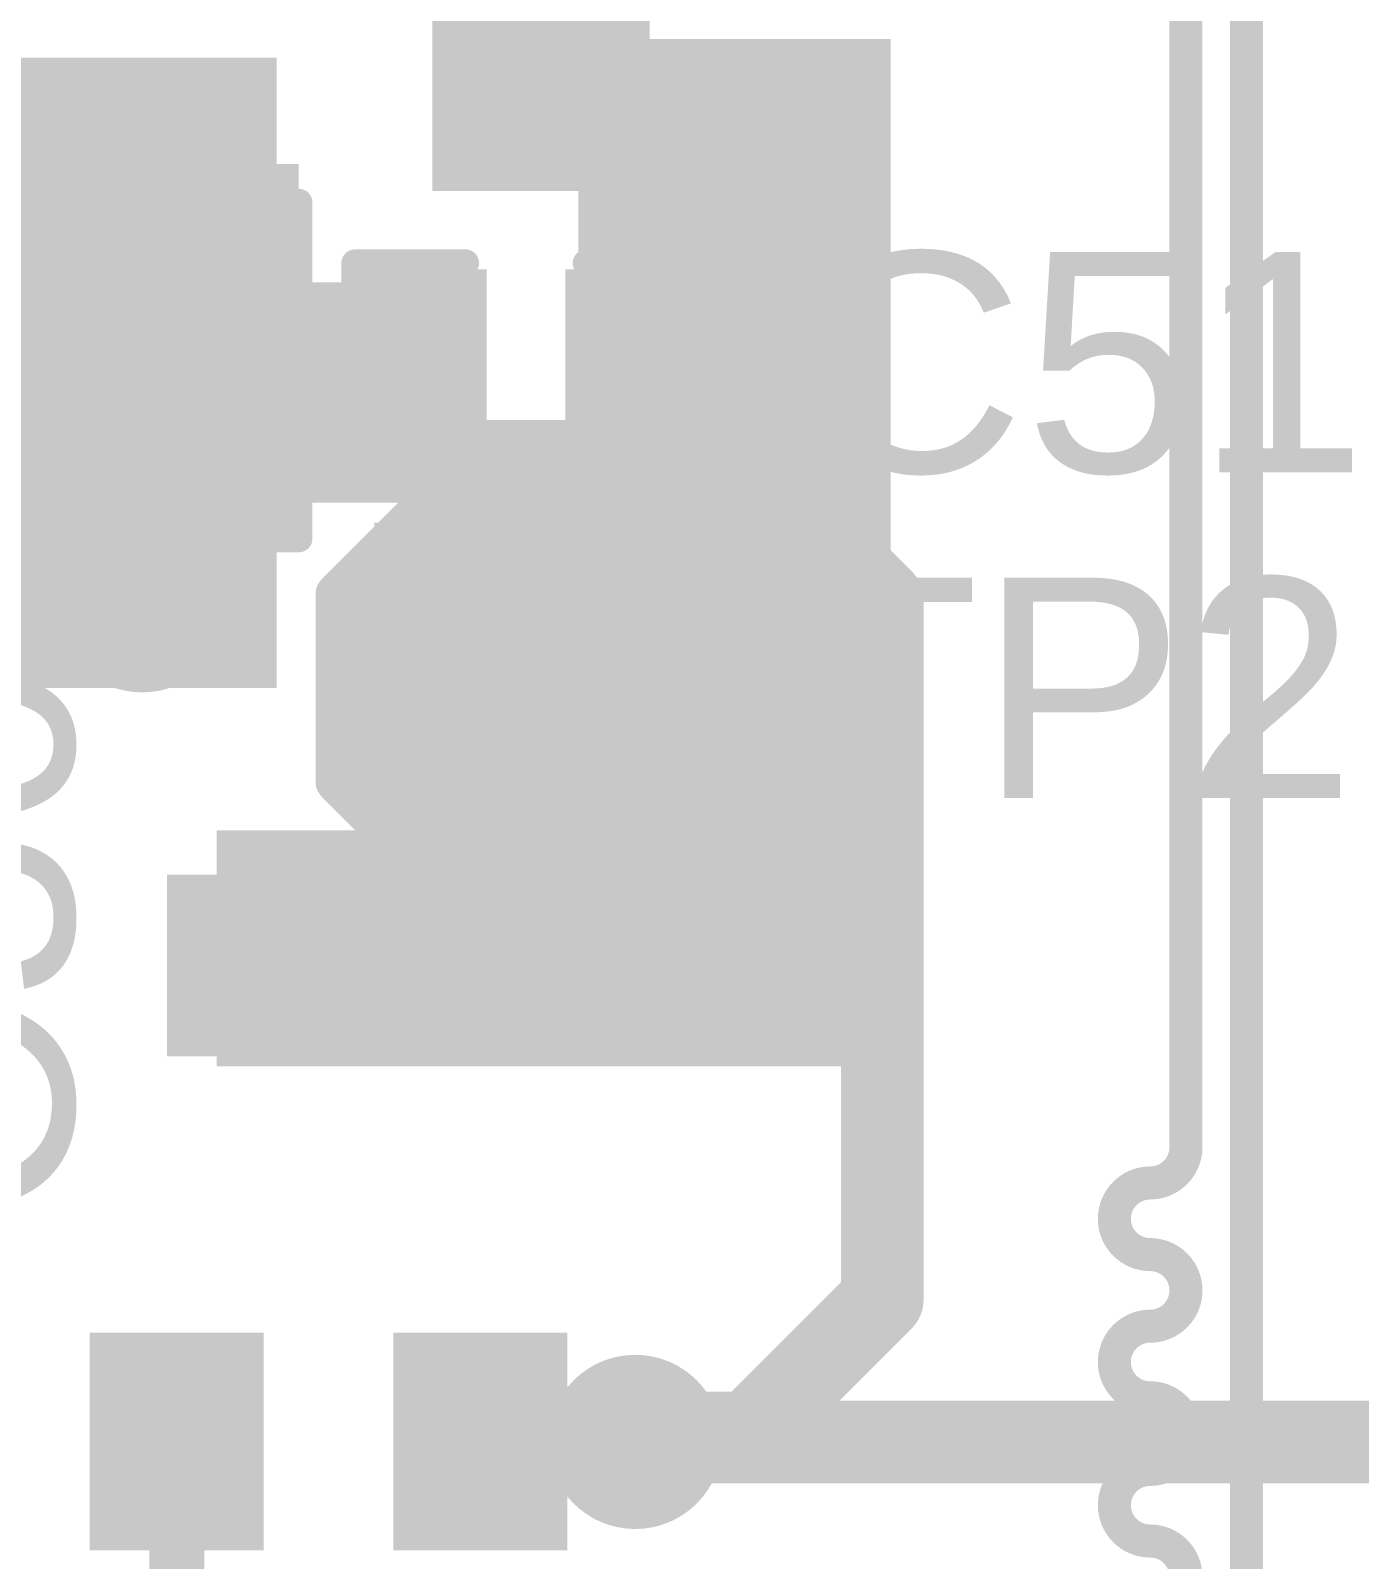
# Model space of a CAD drawing. Header units: millimetres. Extents: x 0 to 172, y 0 to 138.
# Drawn here: x 73.74 to 79.87, y 17.59 to 24.64 of the extents above; entities that cross this region are included whole.
import ezdxf

# ---------------------------------------------------------------- set-up
doc = ezdxf.new("R2010")
doc.units = ezdxf.units.MM
for name, color, linetype in [('BottomLayer', 5, 'Continuous'), ('BottomPaste', 16, 'Continuous'), ('BottomSolder', 6, 'Continuous'), ('TopLayer', 1, 'Continuous'), ('TopOverlay', 2, 'Continuous'), ('TopPaste', 8, 'Continuous'), ('TopSolder', 216, 'Continuous'), ('ViaHoleLayer', 16, 'Continuous')]:
    doc.layers.add(name, color=color, linetype=linetype)
doc.styles.add('Arial', font='', dxfattribs={"height": 0.2})
doc.styles.get('Arial').set_extended_font_data('Arial')

# ---------------------------------------------------------------- blocks, each defined once
blk = doc.blocks.new('T__________64')
at = {"layer": 'TopLayer'}
blk.add_hatch(color=1, dxfattribs=at).paths.add_polyline_path([(0.3809999999999999, 0.7619999999999999), (-0.3809999999999999, 0.7619999999999999), (-0.7619999999999999, 0.3809999999999999), (-0.7619999999999999, -0.3809999999999999), (-0.3809999999999999, -0.7619999999999999), (0.3809999999999999, -0.7619999999999999), (0.7619999999999999, -0.3809999999999999), (0.7619999999999999, 0.3809999999999999)])
at = {"layer": 'TopPaste'}
blk.add_hatch(color=8, dxfattribs=at).paths.add_polyline_path([(0.3809999999999999, 0.7619999999999999), (-0.3809999999999999, 0.7619999999999999), (-0.7619999999999999, 0.3809999999999999), (-0.7619999999999999, -0.3809999999999999), (-0.3809999999999999, -0.7619999999999999), (0.3809999999999999, -0.7619999999999999), (0.7619999999999999, -0.3809999999999999), (0.7619999999999999, 0.3809999999999999)])
at = {"layer": 'TopSolder'}
blk.add_hatch(color=216, dxfattribs=at).paths.add_polyline_path([(0.4318, 0.8636), (-0.4318, 0.8636), (-0.8636, 0.4318), (-0.8636, -0.4318), (-0.4318, -0.8636), (0.4318, -0.8636), (0.8636, -0.4318), (0.8636, 0.4318)])
at = {"layer": 'TopOverlay', "const_width": 0.1999996}
for points in [[(-0.4318, 0.9397999999999999), (-0.9397999999999999, 0.4318)], [(-0.4318, 0.9397999999999999), (0.4318, 0.9397999999999999)], [(0.4318, 0.9397999999999999), (0.9397999999999999, 0.4318)], [(-0.9397999999999999, 0.4318), (-0.9397999999999999, -0.4318)], [(0.9397999999999999, 0.4318), (0.9397999999999999, -0.4318)], [(-0.9397999999999999, -0.4318), (-0.4318, -0.9397999999999999)], [(0.9397999999999999, -0.4318), (0.4318, -0.9397999999999999)], [(-0.4318, -0.9397999999999999), (0.4318, -0.9397999999999999)]]:
    blk.add_lwpolyline(points, dxfattribs=at)
at = {"layer": 'TopOverlay', "const_width": 0.0999998}
for points in [[(-0.4817998999999999, 0.9397999999999999, 1), (-0.3818001, 0.9397999999999999, 1)], [(-0.4817998999999999, 0.9397999999999999, 1), (-0.3818001, 0.9397999999999999, 1)], [(0.3818001, 0.9397999999999999, 1), (0.4817998999999999, 0.9397999999999999, 1)], [(0.3818001, 0.9397999999999999, 1), (0.4817998999999999, 0.9397999999999999, 1)], [(-0.9897999000000001, 0.4318, 1), (-0.8898001, 0.4318, 1)], [(-0.9897999000000001, 0.4318, 1), (-0.8898001, 0.4318, 1)], [(0.8898001, 0.4318, 1), (0.9897999000000001, 0.4318, 1)], [(0.8898001, 0.4318, 1), (0.9897999000000001, 0.4318, 1)], [(-0.9897999000000001, -0.4318, 1), (-0.8898001, -0.4318, 1)], [(-0.9897999000000001, -0.4318, 1), (-0.8898001, -0.4318, 1)], [(0.8898001, -0.4318, 1), (0.9897999000000001, -0.4318, 1)], [(0.8898001, -0.4318, 1), (0.9897999000000001, -0.4318, 1)], [(-0.4817998999999999, -0.9397999999999999, 1), (-0.3818001, -0.9397999999999999, 1)], [(-0.4817998999999999, -0.9397999999999999, 1), (-0.3818001, -0.9397999999999999, 1)], [(0.3818001, -0.9397999999999999, 1), (0.4817998999999999, -0.9397999999999999, 1)], [(0.3818001, -0.9397999999999999, 1), (0.4817998999999999, -0.9397999999999999, 1)]]:
    blk.add_lwpolyline(points, format="xyb", close=True, dxfattribs=at)
blk = doc.blocks.new('IND_0603__1608_M_______242')
at = {"layer": 'TopLayer'}
for points in [[(-0.999998, 0.4000004699999999), (-0.3999992, 0.4000004699999999), (-0.3999992, -0.4000004699999999), (-0.999998, -0.4000004699999999)], [(0.40000174, 0.4000004699999999), (1.00000054, 0.4000004699999999), (1.00000054, -0.4000004699999999), (0.40000174, -0.4000004699999999)]]:
    blk.add_hatch(color=1, dxfattribs=at).paths.add_polyline_path(points)
at = {"layer": 'TopPaste'}
for points in [[(-0.999998, 0.4000004699999999), (-0.3999992, 0.4000004699999999), (-0.3999992, -0.4000004699999999), (-0.999998, -0.4000004699999999)], [(0.40000174, 0.4000004699999999), (1.00000054, 0.4000004699999999), (1.00000054, -0.4000004699999999), (0.40000174, -0.4000004699999999)]]:
    blk.add_hatch(color=8, dxfattribs=at).paths.add_polyline_path(points)
at = {"layer": 'TopSolder'}
for points in [[(-1.101598, 0.50160047), (-0.2983992, 0.50160047), (-0.2983992, -0.50160047), (-1.101598, -0.50160047)], [(0.29840174, 0.50160047), (1.10160054, 0.50160047), (1.10160054, -0.50160047), (0.29840174, -0.50160047)]]:
    blk.add_hatch(color=216, dxfattribs=at).paths.add_polyline_path(points)
at = {"layer": 'TopOverlay', "const_width": 0.127}
for points in [[(0.2286, 0.4571999999999999), (-0.2032, 0.4571999999999999)], [(0.2286, -0.4571999999999999), (-0.2032, -0.4571999999999999)]]:
    blk.add_lwpolyline(points, dxfattribs=at)
at = {"layer": 'TopOverlay', "const_width": 0.0635}
for points in [[(-0.23495, 0.4571999999999999, 1), (-0.17145, 0.4571999999999999, 1)], [(0.19685, 0.4571999999999999, 1), (0.26035, 0.4571999999999999, 1)], [(-0.23495, -0.4571999999999999, 1), (-0.17145, -0.4571999999999999, 1)], [(0.19685, -0.4571999999999999, 1), (0.26035, -0.4571999999999999, 1)]]:
    blk.add_lwpolyline(points, format="xyb", close=True, dxfattribs=at)
blk = doc.blocks.new('IND_0603__1608_M_______B_244')
at = {"layer": 'BottomLayer'}
for points in [[(-0.999998, 0.4000004699999999), (-0.3999992, 0.4000004699999999), (-0.3999992, -0.4000004699999999), (-0.999998, -0.4000004699999999)], [(0.40000174, 0.4000004699999999), (1.00000054, 0.4000004699999999), (1.00000054, -0.4000004699999999), (0.40000174, -0.4000004699999999)]]:
    blk.add_hatch(color=5, dxfattribs=at).paths.add_polyline_path(points)
at = {"layer": 'BottomPaste'}
for points in [[(-0.999998, 0.4000004699999999), (-0.3999992, 0.4000004699999999), (-0.3999992, -0.4000004699999999), (-0.999998, -0.4000004699999999)], [(0.40000174, 0.4000004699999999), (1.00000054, 0.4000004699999999), (1.00000054, -0.4000004699999999), (0.40000174, -0.4000004699999999)]]:
    blk.add_hatch(color=16, dxfattribs=at).paths.add_polyline_path(points)
at = {"layer": 'BottomSolder'}
for points in [[(-1.101598, 0.50160047), (-0.2983992, 0.50160047), (-0.2983992, -0.50160047), (-1.101598, -0.50160047)], [(0.29840174, 0.50160047), (1.10160054, 0.50160047), (1.10160054, -0.50160047), (0.29840174, -0.50160047)]]:
    blk.add_hatch(color=6, dxfattribs=at).paths.add_polyline_path(points)
blk = doc.blocks.new('C___0402_380')
at = {"layer": 'TopLayer'}
for points in [[(-0.6985, -0.3175), (-0.6985, 0.3175), (-0.2412999999999999, 0.3175), (-0.2413, -0.3175)], [(0.2412999999999999, -0.3175), (0.2413, 0.3175), (0.6985, 0.3175), (0.6985, -0.3175)]]:
    blk.add_hatch(color=1, dxfattribs=at).paths.add_polyline_path(points)
at = {"layer": 'TopPaste'}
for points in [[(-0.6985, -0.3175), (-0.6985, 0.3175), (-0.2412999999999999, 0.3175), (-0.2413, -0.3175)], [(0.2412999999999999, -0.3175), (0.2413, 0.3175), (0.6985, 0.3175), (0.6985, -0.3175)]]:
    blk.add_hatch(color=8, dxfattribs=at).paths.add_polyline_path(points)
at = {"layer": 'TopSolder'}
for points in [[(-0.7584998799999999, -0.37749988), (-0.7584998799999999, 0.37749988), (-0.18130012, 0.37749988), (-0.18130012, -0.37749988)], [(0.18130012, -0.37749988), (0.18130012, 0.37749988), (0.7584998799999999, 0.37749988), (0.7584998799999999, -0.37749988)]]:
    blk.add_hatch(color=216, dxfattribs=at).paths.add_polyline_path(points)
at = {"layer": 'TopOverlay', "const_width": 0.127}
for points in [[(-0.7874, 0.4064), (-0.2794, 0.4064)], [(-0.7874, -0.4064), (-0.7874, 0.4064)], [(0.2794, 0.4064), (0.7874, 0.4064)], [(0.7874, -0.4064), (0.7874, 0.4064)], [(-0.7874, -0.4064), (-0.2794, -0.4064)], [(0.2794, -0.4064), (0.7874, -0.4064)]]:
    blk.add_lwpolyline(points, dxfattribs=at)
at = {"layer": 'TopOverlay', "const_width": 0.0635}
for points in [[(-0.8191499999999999, 0.4064, 1), (-0.7556499999999999, 0.4064, 1)], [(-0.8191499999999999, 0.4064, 1), (-0.7556499999999999, 0.4064, 1)], [(-0.31115, 0.4064, 1), (-0.24765, 0.4064, 1)], [(0.24765, 0.4064, 1), (0.31115, 0.4064, 1)], [(0.7556499999999999, 0.4064, 1), (0.8191499999999999, 0.4064, 1)], [(0.7556499999999999, 0.4064, 1), (0.8191499999999999, 0.4064, 1)], [(-0.8191499999999999, -0.4064, 1), (-0.7556499999999999, -0.4064, 1)], [(-0.8191499999999999, -0.4064, 1), (-0.7556499999999999, -0.4064, 1)], [(-0.31115, -0.4064, 1), (-0.24765, -0.4064, 1)], [(0.24765, -0.4064, 1), (0.31115, -0.4064, 1)], [(0.7556499999999999, -0.4064, 1), (0.8191499999999999, -0.4064, 1)], [(0.7556499999999999, -0.4064, 1), (0.8191499999999999, -0.4064, 1)]]:
    blk.add_lwpolyline(points, format="xyb", close=True, dxfattribs=at)
blk = doc.blocks.new('C___1210_381')
at = {"layer": 'TopLayer'}
for points in [[(-2.032, 1.397), (-0.508, 1.397), (-0.508, -1.397), (-2.032, -1.397)], [(0.508, 1.397), (2.032, 1.397), (2.032, -1.397), (0.508, -1.397)]]:
    blk.add_hatch(color=1, dxfattribs=at).paths.add_polyline_path(points)
at = {"layer": 'TopPaste'}
for points in [[(-2.032, 1.397), (-0.508, 1.397), (-0.508, -1.397), (-2.032, -1.397)], [(0.508, 1.397), (2.032, 1.397), (2.032, -1.397), (0.508, -1.397)]]:
    blk.add_hatch(color=8, dxfattribs=at).paths.add_polyline_path(points)
at = {"layer": 'TopSolder'}
for points in [[(-2.1336, 1.4986), (-0.4064, 1.4986), (-0.4064, -1.4986), (-2.1336, -1.4986)], [(0.4064, 1.4986), (2.1336, 1.4986), (2.1336, -1.4986), (0.4064, -1.4986)]]:
    blk.add_hatch(color=216, dxfattribs=at).paths.add_polyline_path(points)
at = {"layer": 'TopOverlay', "const_width": 0.127}
for points in [[(-2.1336, 1.4986), (-0.5841999999999999, 1.4986)], [(-2.1336, 1.4986), (-2.1336, -1.4986)], [(0.5841999999999999, 1.4986), (2.1336, 1.4986)], [(2.1336, 1.4986), (2.1336, -1.4986)], [(-2.1336, -1.4986), (-0.5841999999999999, -1.4986)], [(0.5841999999999999, -1.4986), (2.1336, -1.4986)]]:
    blk.add_lwpolyline(points, dxfattribs=at)
at = {"layer": 'TopOverlay', "const_width": 0.0635}
for points in [[(-2.16535, 1.4986, 1), (-2.10185, 1.4986, 1)], [(-2.16535, 1.4986, 1), (-2.10185, 1.4986, 1)], [(-0.61595, 1.4986, 1), (-0.5524499999999999, 1.4986, 1)], [(0.5524499999999999, 1.4986, 1), (0.61595, 1.4986, 1)], [(2.10185, 1.4986, 1), (2.16535, 1.4986, 1)], [(2.10185, 1.4986, 1), (2.16535, 1.4986, 1)], [(-2.16535, -1.4986, 1), (-2.10185, -1.4986, 1)], [(-2.16535, -1.4986, 1), (-2.10185, -1.4986, 1)], [(-0.61595, -1.4986, 1), (-0.5524499999999999, -1.4986, 1)], [(0.5524499999999999, -1.4986, 1), (0.61595, -1.4986, 1)], [(2.10185, -1.4986, 1), (2.16535, -1.4986, 1)], [(2.10185, -1.4986, 1), (2.16535, -1.4986, 1)]]:
    blk.add_lwpolyline(points, format="xyb", close=True, dxfattribs=at)

msp = doc.modelspace()

# ---------------------------------------------------------------- hatches: boundary and pattern name
at = {"layer": 'BottomLayer'}
h = msp.add_hatch(color=5, dxfattribs=at)
edge = h.paths.add_edge_path()
edge.add_arc((74.25691269999999, 21.99329866), 0.2999994, 0, 360)
for points in [[(75.6158, 19.9136), (76.52938719999999, 19.9136), (76.52938719999999, 21.971), (75.6158, 21.971)], [(74.37119999999999, 19.9136), (76.52938719999999, 19.9136), (76.52938719999999, 20.7518), (74.37119999999999, 20.7518)]]:
    msp.add_hatch(color=5, dxfattribs=at).paths.add_polyline_path(points)
h = msp.add_hatch(color=5, dxfattribs=at)
edge = h.paths.add_edge_path()
edge.add_arc((76.09600223999999, 21.61229866), 0.2999994, 0, 360)
h = msp.add_hatch(color=5, dxfattribs=at)
edge = h.paths.add_edge_path()
edge.add_arc((75.05219939999999, 20.3285979), 0.2999994, 0, 360)
h = msp.add_hatch(color=5, dxfattribs=at)
edge = h.paths.add_edge_path()
edge.add_arc((76.5302, 18.1356), 0.2999994, 0, 360)
at = {"layer": 'BottomSolder'}
h = msp.add_hatch(color=6, dxfattribs=at)
edge = h.paths.add_edge_path()
edge.add_arc((74.25691269999999, 21.99329866), 0.4015993999999999, 0, 360)
h = msp.add_hatch(color=6, dxfattribs=at)
edge = h.paths.add_edge_path()
edge.add_arc((76.09600223999999, 21.61229866), 0.4015993999999999, 0, 360)
h = msp.add_hatch(color=6, dxfattribs=at)
edge = h.paths.add_edge_path()
edge.add_arc((75.05219939999999, 20.3285979), 0.4015993999999999, 0, 360)
h = msp.add_hatch(color=6, dxfattribs=at)
edge = h.paths.add_edge_path()
edge.add_arc((76.5302, 18.1356), 0.4015993999999999, 0, 360)
at = {"layer": 'TopLayer'}
for points in [[(75.6960005, 24.00469926), (77.4675997, 24.00469926), (77.4675997, 24.60469806), (75.6960005, 24.60469806)], [(76.26740398, 19.86796128), (77.70889969999999, 19.86796128), (77.70889969999999, 24.60469552), (76.26740398, 24.60469552)], [(70.8087992, 21.61229866), (74.87680223999999, 21.61229866), (74.87680223999999, 24.51829742), (70.8087992, 24.51829742)], [(72.08280223999999, 22.8471984), (75.78480144, 22.8471984), (75.78480144, 23.4821984), (72.08280223999999, 23.4821984)], [(75.32760397999999, 19.86796128), (77.4675997, 19.86796128), (77.4675997, 22.37429612), (75.32760397999999, 22.37429612)], [(74.59979999999999, 19.86796128), (77.46760224, 19.86796128), (77.46760224, 20.955), (74.59979999999999, 20.955)]]:
    msp.add_hatch(color=1, dxfattribs=at).paths.add_polyline_path(points)
h = msp.add_hatch(color=1, dxfattribs=at)
edge = h.paths.add_edge_path()
edge.add_arc((74.25691269999999, 21.99329866), 0.2999994, 0, 360)
h = msp.add_hatch(color=1, dxfattribs=at)
edge = h.paths.add_edge_path()
edge.add_arc((76.09600223999999, 21.61229866), 0.2999994, 0, 360)
h = msp.add_hatch(color=1, dxfattribs=at)
edge = h.paths.add_edge_path()
edge.add_arc((75.05219939999999, 20.3285979), 0.2999994, 0, 360)
h = msp.add_hatch(color=1, dxfattribs=at)
edge = h.paths.add_edge_path()
edge.add_arc((76.5302, 18.1356), 0.2999994, 0, 360)
at = {"layer": 'TopSolder'}
h = msp.add_hatch(color=216, dxfattribs=at)
edge = h.paths.add_edge_path()
edge.add_arc((74.25691269999999, 21.99329866), 0.4015993999999999, 0, 360)
h = msp.add_hatch(color=216, dxfattribs=at)
edge = h.paths.add_edge_path()
edge.add_arc((76.09600223999999, 21.61229866), 0.4015993999999999, 0, 360)
h = msp.add_hatch(color=216, dxfattribs=at)
edge = h.paths.add_edge_path()
edge.add_arc((75.05219939999999, 20.3285979), 0.4015993999999999, 0, 360)
h = msp.add_hatch(color=216, dxfattribs=at)
edge = h.paths.add_edge_path()
edge.add_arc((76.5302, 18.1356), 0.4015993999999999, 0, 360)
at = {"layer": 'ViaHoleLayer'}
h = msp.add_hatch(color=16, dxfattribs=at)
edge = h.paths.add_edge_path()
edge.add_arc((74.25691269999999, 21.99329866), 0.1499997, 0, 360)
h = msp.add_hatch(color=16, dxfattribs=at)
edge = h.paths.add_edge_path()
edge.add_arc((76.09600223999999, 21.61229866), 0.1499997, 0, 360)
h = msp.add_hatch(color=16, dxfattribs=at)
edge = h.paths.add_edge_path()
edge.add_arc((75.05219939999999, 20.3285979), 0.1499997, 0, 360)
h = msp.add_hatch(color=16, dxfattribs=at)
edge = h.paths.add_edge_path()
edge.add_arc((76.5302, 18.1356), 0.1499997, 0, 360)

# ---------------------------------------------------------------- linework, layer by layer
at = {"layer": 'BottomLayer'}
for points, const_width in [([(74.25691269999999, 21.99329866), (74.92041404, 22.6568)], 0.3809999999999999), ([(74.92041404, 22.6568), (77.03002120000001, 22.6568)], 0.3809999999999999), ([(77.03002120000001, 22.6568), (77.66993864, 22.01688256)], 0.3809999999999999), ([(77.66993864, 18.79273864), (77.66993864, 22.01688256)], 0.3809999999999999), ([(77.05470238, 18.17750238), (77.66993864, 18.79273864)], 0.3809999999999999), ([(76.5302, 18.1356), (76.57210238, 18.17750238)], 0.3809999999999999), ([(76.57210238, 18.17750238), (77.05470238, 18.17750238)], 0.3809999999999999), ([(74.41599798, 17.4580931), (74.41599798, 18.13722052)], 0.254), ([(75.81599772, 18.13722052), (75.81680798, 18.13641026)], 0.3809999999999999), ([(75.81680798, 18.13641026), (76.52938974, 18.13641026)], 0.3809999999999999), ([(76.52938974, 18.13641026), (76.5302, 18.1356)], 0.3809999999999999), ([(76.5302, 18.1356), (80.0729158, 18.1356)], 0.3809999999999999)]:
    msp.add_lwpolyline(points, dxfattribs=dict(at, const_width=const_width))
for points, const_width in [([(74.82516403999999, 22.6568, 1), (75.01566403999999, 22.6568, 1)], 0.1905), ([(74.82516403999999, 22.6568, 1), (75.01566403999999, 22.6568, 1)], 0.1905), ([(76.9347712, 22.6568, 1), (77.1252712, 22.6568, 1)], 0.1905), ([(76.9347712, 22.6568, 1), (77.1252712, 22.6568, 1)], 0.1905), ([(77.57468864, 22.01688256, 1), (77.76518863999999, 22.01688256, 1)], 0.1905), ([(77.57468864, 22.01688256, 1), (77.76518863999999, 22.01688256, 1)], 0.1905), ([(74.1616627, 21.99329866, 1), (74.3521627, 21.99329866, 1)], 0.1905), ([(77.57468864, 18.79273864, 1), (77.76518863999999, 18.79273864, 1)], 0.1905), ([(77.57468864, 18.79273864, 1), (77.76518863999999, 18.79273864, 1)], 0.1905), ([(76.47685238, 18.17750238, 1), (76.66735238, 18.17750238, 1)], 0.1905), ([(76.47685238, 18.17750238, 1), (76.66735238, 18.17750238, 1)], 0.1905), ([(76.95945238, 18.17750238, 1), (77.14995237999999, 18.17750238, 1)], 0.1905), ([(76.95945238, 18.17750238, 1), (77.14995237999999, 18.17750238, 1)], 0.1905), ([(74.35249798, 18.13722052, 1), (74.47949797999999, 18.13722052, 1)], 0.127), ([(75.72074771999999, 18.13722052, 1), (75.91124771999999, 18.13722052, 1)], 0.1905), ([(75.72155798, 18.13641026, 1), (75.91205798, 18.13641026, 1)], 0.1905), ([(75.72155798, 18.13641026, 1), (75.91205798, 18.13641026, 1)], 0.1905), ([(76.43413973999999, 18.13641026, 1), (76.62463973999999, 18.13641026, 1)], 0.1905), ([(76.43413973999999, 18.13641026, 1), (76.62463973999999, 18.13641026, 1)], 0.1905), ([(76.43495, 18.1356, 1), (76.62545, 18.1356, 1)], 0.1905), ([(76.43495, 18.1356, 1), (76.62545, 18.1356, 1)], 0.1905), ([(76.43495, 18.1356, 1), (76.62545, 18.1356, 1)], 0.1905)]:
    msp.add_lwpolyline(points, format="xyb", close=True, dxfattribs=dict(at, const_width=const_width))
at = {"layer": 'TopLayer', "const_width": 0.1524}
for points in [[(79.34959746, 6.487518139999999), (79.34959746, 32.98407931999999)], [(79.07019746, 19.86796128), (79.07019746, 32.8683493)], [(79.07019746, 19.49467526), (79.07019746, 19.86796128)], [(78.90507206, 19.32957526), (78.90509746000001, 19.32957526)], [(78.90507206, 18.99937526), (78.90509746000001, 18.99937526)], [(78.90507206, 18.66917526), (78.90509746000001, 18.66917526)], [(78.90507206, 18.33897526), (78.90509746000001, 18.33897526)], [(78.90506698, 18.00877526), (78.90509746000001, 18.00877526)], [(78.90506698, 17.67857526), (78.90509746000001, 17.67857526)]]:
    msp.add_lwpolyline(points, dxfattribs=at)
at = {"layer": 'TopLayer', "const_width": 0.0762}
for points in [[(79.03209746, 19.86796128, 1), (79.10829746, 19.86796128, 1)], [(79.03209746, 19.86796128, 1), (79.10829746, 19.86796128, 1)], [(79.03209746, 19.49467526, 1), (79.10829746, 19.49467526, 1)], [(79.03209746, 19.49467526, 1), (79.10829746, 19.49467526, 1)], [(78.86697206, 19.32957526, 1), (78.94317206, 19.32957526, 1)], [(78.86697206, 19.32957526, 1), (78.94317206, 19.32957526, 1)], [(78.86699746, 19.32957526, 1), (78.94319746, 19.32957526, 1)], [(78.86699746, 19.32957526, 1), (78.94319746, 19.32957526, 1)], [(78.86697206, 18.99937526, 1), (78.94317206, 18.99937526, 1)], [(78.86697206, 18.99937526, 1), (78.94317206, 18.99937526, 1)], [(78.86699746, 18.99937526, 1), (78.94319746, 18.99937526, 1)], [(78.86699746, 18.99937526, 1), (78.94319746, 18.99937526, 1)], [(78.86697206, 18.66917526, 1), (78.94317206, 18.66917526, 1)], [(78.86697206, 18.66917526, 1), (78.94317206, 18.66917526, 1)], [(78.86699746, 18.66917526, 1), (78.94319746, 18.66917526, 1)], [(78.86699746, 18.66917526, 1), (78.94319746, 18.66917526, 1)], [(78.86697206, 18.33897526, 1), (78.94317206, 18.33897526, 1)], [(78.86697206, 18.33897526, 1), (78.94317206, 18.33897526, 1)], [(78.86699746, 18.33897526, 1), (78.94319746, 18.33897526, 1)], [(78.86699746, 18.33897526, 1), (78.94319746, 18.33897526, 1)], [(78.86696697999999, 18.00877526, 1), (78.94316698, 18.00877526, 1)], [(78.86696697999999, 18.00877526, 1), (78.94316698, 18.00877526, 1)], [(78.86699746, 18.00877526, 1), (78.94319746, 18.00877526, 1)], [(78.86699746, 18.00877526, 1), (78.94319746, 18.00877526, 1)], [(78.86696697999999, 17.67857526, 1), (78.94316698, 17.67857526, 1)], [(78.86696697999999, 17.67857526, 1), (78.94316698, 17.67857526, 1)], [(78.86699746, 17.67857526, 1), (78.94319746, 17.67857526, 1)], [(78.86699746, 17.67857526, 1), (78.94319746, 17.67857526, 1)]]:
    msp.add_lwpolyline(points, format="xyb", close=True, dxfattribs=at)
at = {"layer": 'TopLayer', "const_width": 0.1524}
for points in [[(79.07019746, 19.49467526, -0.4142135623730951), (78.90509746000001, 19.32957526)], [(78.90507206, 18.99937526, -0.9999999999999999), (78.90507206, 19.32957526)], [(78.90509746000001, 18.99937526, -0.9999999999999999), (78.90509746000001, 18.66917526)], [(78.90507206, 18.33897526, -0.9999999999999999), (78.90507206, 18.66917526)], [(78.90509746000001, 18.33897526, -0.9999999999999999), (78.90509746000001, 18.00877526)], [(78.90506698, 17.67857526, -0.9999999999999999), (78.90506698, 18.00877526)], [(78.90509746000001, 17.67857526, -0.9999999999999999), (78.90509746000001, 17.34837526)]]:
    msp.add_lwpolyline(points, format="xyb", dxfattribs=at)

# ---------------------------------------------------------------- block references
for name, p, rotation in [('C___1210_381', (73.47980224, 24.4346984), 90), ('IND_0603__1608_M_______242', (76.09600223999999, 25.0046998), 270), ('T__________64', (76.09600223999999, 21.61229866), 90), ('IND_0603__1608_M_______B_244', (75.11599912, 18.13722052), 180)]:
    msp.add_blockref(name, p, dxfattribs=dict(rotation=rotation))
msp.add_blockref('C___0402_380', (76.02610398, 23.1646984))

# ---------------------------------------------------------------- texts
at = {"layer": 'TopOverlay', "style": 'Arial'}
for s, p in [('C51', (77.30104936, 22.6061651)), ('TP21', (77.24881426, 21.10446376))]:
    msp.add_text(s, height=1.016, dxfattribs=at).set_placement(p)
msp.add_text('C50', height=1.016, rotation=90, dxfattribs=at).set_placement((73.93923236, 19.1435736))

doc.saveas('drawing.dxf')
